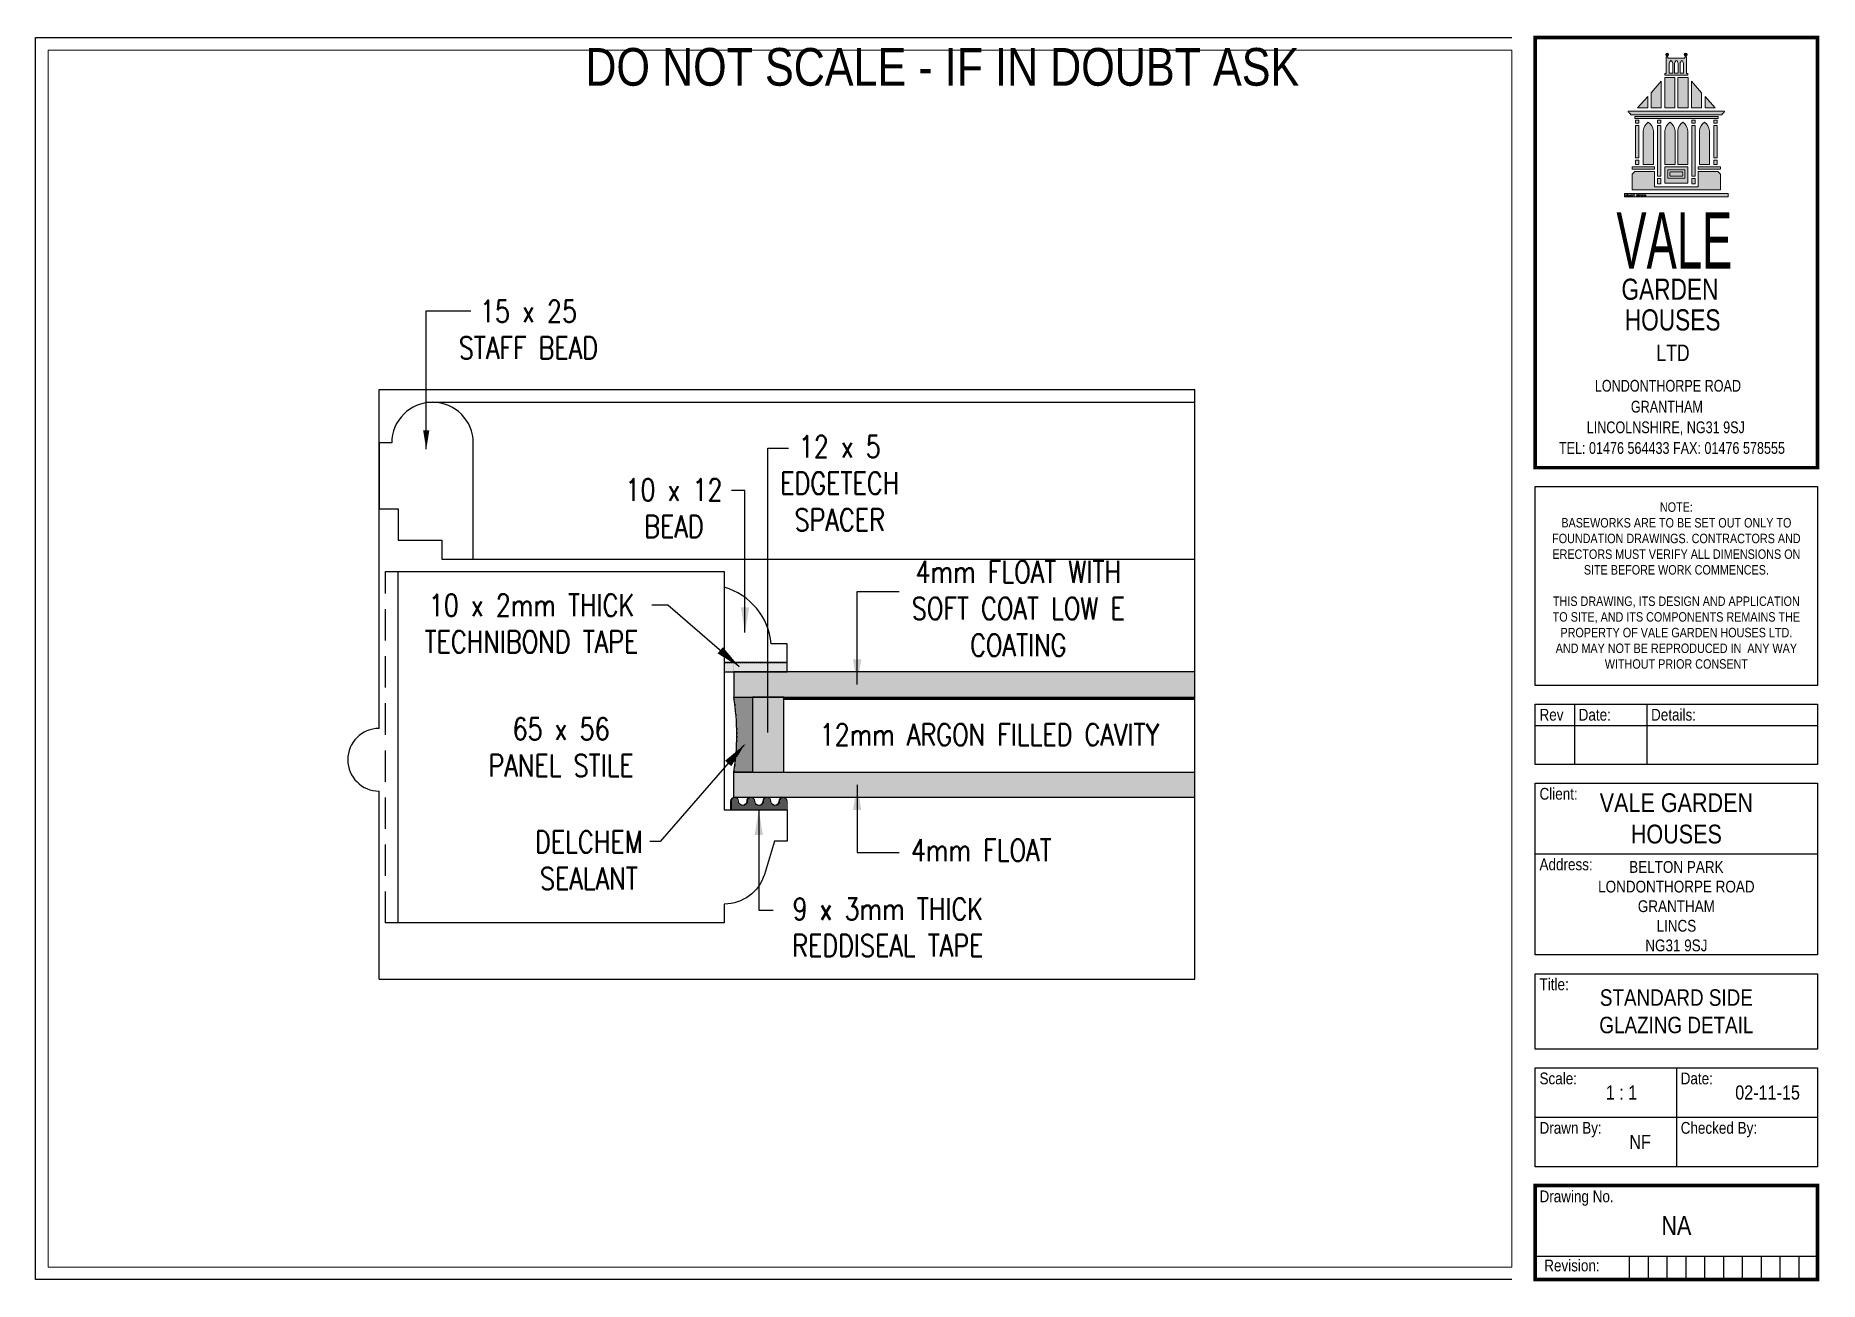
# Paper-space layout 'A4 Landscape' of a CAD drawing. Header units: millimetres. Extents: x 1 to 285, y 1 to 199.
# The model-space entities are those that its viewports show. They can reach past a viewport. Long polylines and large blocks are cut down to what shows.
import ezdxf
from ezdxf.enums import TextEntityAlignment as Align

# ---------------------------------------------------------------- set-up
doc = ezdxf.new("R2010")
doc.units = ezdxf.units.MM
doc.header["$LTSCALE"] = 10
doc.linetypes.add('HIDDEN', pattern=[0.375, 0.25, -0.125])
doc.linetypes.add('HIDDENX2', pattern=[0.75, 0.5, -0.25])
for name, color, linetype in [('01 - Title Block', 7, 'Continuous'), ('40 - Detail Outline', 142, 'Continuous'), ('41 - Detail', 7, 'Continuous'), ('44 - Detail Text', 7, 'Continuous')]:
    doc.layers.add(name, color=color, linetype=linetype)
doc.layers.add('MView', color=7, linetype='Continuous', plot=False)
doc.styles.add('1-1', font='romans.shx', dxfattribs={"width": 0.8, "height": 2})
doc.styles.add('1-1.5', font='romans.shx', dxfattribs={"height": 3})
doc.styles.add('1-2', font='romans.shx', dxfattribs={"width": 0.8, "height": 4})
doc.styles.add('Title1', font='ARIALN.TTF', dxfattribs={"height": 3})
doc.styles.add('Title2', font='BASKVILL.TTF', dxfattribs={"width": 0.8, "height": 3})
doc.dimstyles.new('1-1.5', dxfattribs={"dimtxt": 3, "dimasz": 3, "dimexe": 3, "dimexo": 3, "dimgap": 2.5, "dimtad": 1, "dimdec": 0, "dimzin": 0, "dimdsep": 46, "dimtxsty": '1-1.5', "dimblk": 'OBLIQUE', "dimcen": 3, "dimdle": 2.5, "dimclrd": 251, "dimclre": 251, "dimclrt": 251, "dimadec": 0, "dimazin": 0, "dimtfac": 1, "dimtdec": 0, "dimtix": 1, "dimtmove": 1, "dimatfit": 3, "dimfxl": 1, "dimtolj": 1, "dimtzin": 0, "dimlwd": 25, "dimarcsym": 0})
doc.dimstyles.new('1-2', dxfattribs={"dimtxt": 4, "dimasz": 4, "dimexe": 4, "dimexo": 4, "dimgap": 4, "dimtad": 1, "dimdec": 0, "dimzin": 0, "dimdsep": 46, "dimtxsty": '1-2', "dimblk": 'OBLIQUE', "dimcen": 4, "dimdle": 4, "dimclrd": 251, "dimclre": 251, "dimclrt": 251, "dimadec": 0, "dimazin": 0, "dimtfac": 1, "dimtdec": 0, "dimtix": 1, "dimtmove": 1, "dimatfit": 3, "dimfxl": 1, "dimtolj": 1, "dimtzin": 0, "dimlwd": 25, "dimarcsym": 0})

# ---------------------------------------------------------------- blocks, each defined once
blk = doc.blocks.new('_Oblique')
at = {"color": 0, "linetype": 'ByBlock', "lineweight": -2}
blk.add_line((-0.5, -0.5), (0.5, 0.5), dxfattribs=at)

msp = doc.modelspace()

# ---------------------------------------------------------------- hatches: boundary and pattern name
h = msp.add_hatch()
h.set_pattern_fill('DOTS', color=251, scale=0.2, style=0)
h.set_pattern_definition([(0, (-22507.1481, 7601.02434), (0.15875, 0.3175), [0, -0.3175])])
h.paths.add_polyline_path([(3203.453, 10466.776), (3200.453, 10466.776, -0.0833333), (3200.453, 10454.776), (3203.453, 10454.776)])
at = {"layer": '41 - Detail'}
h = msp.add_hatch(dxfattribs=at)
h.set_pattern_fill('DOTS', color=251, scale=0.1, angle=-90, style=0)
h.set_pattern_definition([(270, (2742.35126, 30567.54684), (0.15875, -0.079375), [0, -0.15875])])
h.paths.add_polyline_path([(3208.953, 10470.776), (3208.953, 10472.276), (3198.953, 10472.276), (3198.953, 10470.776)])
for color, points in [(254, [(3200.453, 10470.776), (3200.453, 10466.776), (3273.953, 10466.776), (3273.953, 10470.776)]), (253, [(3203.453, 10454.776), (3208.453, 10454.776), (3208.453, 10466.776), (3203.453, 10466.776)]), (254, [(3200.453, 10454.776), (3200.453, 10450.776), (3273.953, 10450.776), (3273.953, 10454.776)])]:
    msp.add_hatch(color=color, dxfattribs=at).paths.add_polyline_path(points)
h = msp.add_hatch(dxfattribs=at)
h.set_pattern_fill('DOTS', color=251, scale=0.1, angle=90, style=0)
h.set_pattern_definition([(90, (3666.55458, -9624.49387), (-0.15875, 0.079375), [0, -0.15875])])
h.paths.add_polyline_path([(3201.239, 10450.134, 1), (3199.953, 10450.134), (3199.953, 10448.776), (3208.953, 10448.776), (3208.953, 10450.134, 1), (3207.667, 10450.134, -1), (3206.381, 10450.134, 1), (3205.096, 10450.134, -1), (3203.81, 10450.134, 1), (3202.524, 10450.134, -1)])

# ---------------------------------------------------------------- linework, layer by layer
at = {"layer": '40 - Detail Outline'}
for p, q in [((3143.953, 10461.776), (3143.953, 10515.776)), ((3143.953, 10515.776), (3273.953, 10515.776)), ((3143.953, 10421.776), (3143.953, 10451.776)), ((3143.953, 10421.776), (3273.953, 10421.776))]:
    msp.add_line(p, q, dxfattribs=at)
for points in [[(3143.953, 10496.776), (3146.953, 10496.776), (3146.953, 10491.776), (3153.953, 10491.776), (3153.953, 10488.776), (3158.953, 10488.776), (3158.953, 10507.276, 1), (3145.953, 10507.276), (3143.953, 10507.276)], [(3198.953, 10430.776), (3146.953, 10430.776), (3146.953, 10486.776), (3198.953, 10486.776), (3198.953, 10448.776), (3208.953, 10448.776), (3208.953, 10443.776), (3206.953, 10443.776), (3205.341, 10438.504, -0.3297624), (3198.953, 10433.776)], [(3198.953, 10484.276), (3198.953, 10472.276), (3208.953, 10472.276), (3208.953, 10475.276), (3206.453, 10475.276, 0.3048622)]]:
    msp.add_lwpolyline(points, format="xyb", close=True, dxfattribs=at)
at = {"layer": '40 - Detail Outline', "color": 251, "linetype": 'HIDDENX2'}
msp.add_lwpolyline([(3146.953, 10430.776), (3144.953, 10430.776), (3144.953, 10486.776), (3146.953, 10486.776)], dxfattribs=at)
at = {"layer": '40 - Detail Outline'}
msp.add_arc((3143.953, 10456.776), 5, 90, 270, dxfattribs=at)
at = {"layer": '41 - Detail', "color": 251}
msp.add_line((3273.953, 10421.776), (3273.953, 10515.776), dxfattribs=at)
at = {"layer": '41 - Detail', "color": 7}
for p, q in [((3151.453, 10513.776), (3273.953, 10513.776)), ((3158.953, 10488.776), (3273.953, 10488.776))]:
    msp.add_line(p, q, dxfattribs=at)
at = {"layer": '41 - Detail'}
for points in [[(3198.953, 10470.776), (3208.953, 10470.776), (3208.953, 10472.276), (3198.953, 10472.276)], [(3208.453, 10454.776), (3208.453, 10466.776), (3203.453, 10466.776), (3203.453, 10454.776)]]:
    msp.add_lwpolyline(points, close=True, dxfattribs=at)
for points in [[(3273.953, 10470.776), (3200.453, 10470.776), (3200.453, 10466.776), (3273.953, 10466.776)], [(3273.953, 10450.776), (3200.453, 10450.776), (3200.453, 10454.776), (3273.953, 10454.776)]]:
    msp.add_lwpolyline(points, dxfattribs=at)
at = {"layer": '41 - Detail', "color": 3, "linetype": 'HIDDEN', "const_width": 0.5}
msp.add_lwpolyline([(3208.453, 10466.526), (3273.953, 10466.526)], dxfattribs=at)
at = {"layer": '41 - Detail'}
msp.add_lwpolyline([(3203.81, 10450.134), (3203.81, 10450.134, 1), (3202.524, 10450.134), (3202.524, 10450.134, -1), (3201.239, 10450.134), (3201.239, 10450.134, 1), (3199.953, 10450.134), (3199.953, 10448.776), (3208.953, 10448.776), (3208.953, 10450.134, 1), (3207.667, 10450.134), (3207.667, 10450.134, -1), (3206.381, 10450.134), (3206.381, 10450.134, 1), (3205.096, 10450.134), (3205.096, 10450.134, -1)], format="xyb", close=True, dxfattribs=at)
msp.add_arc((3164.703, 10460.776), 36.25, 350.47272, 9.52728, dxfattribs=at)

# ---------------------------------------------------------------- texts
at = {"layer": '44 - Detail Text', "color": 251, "char_height": 3.5, "attachment_point": 5, "style": '1-1'}
for s, insert, width in [('15 x 25\\PSTAFF BEAD', (3167.749, 10525.35), 30.1101), ('12 x 5\\PEDGETECH\\PSPACER', (3217.359, 10500.855), 30.1101), ('10 x 12\\PBEAD', (3190.932, 10496.896), 30.1101), ('4mm FLOAT WITH\\PSOFT COAT LOW E COATING', (3245.818, 10480.89), 46.56016), ('10 x 2mm THICK\\PTECHNIBOND TAPE', (3168.232, 10478.498), 49.63346), ('65 x 56\\PPANEL STILE', (3172.953, 10458.776), 30.1101), ('12mm ARGON FILLED CAVITY', (3241.203, 10460.776), 63.10742), ('DELCHEM SEALANT', (3177.377, 10440.76), 30.1101), ('4mm FLOAT', (3239.921, 10442.343), 65.07067), ('9 x 3mm THICK\\PREDDISEAL TAPE', (3225.022, 10430.068), 49.63346)]:
    msp.add_mtext(s, dxfattribs=dict(at, insert=insert, width=width))

# ---------------------------------------------------------------- leaders
at = {"color": 3}
msp.add_leader([(3151.453, 10506.276), (3151.453, 10528.319), (3158.552, 10528.319)], dimstyle='1-1.5', override={"dimgap": 2.5, "dimtad": 0}, dxfattribs=at)
at = {"layer": '41 - Detail', "color": 3}
for points in [[(3205.905, 10461.114), (3205.905, 10506.452), (3209.216, 10506.452)], [(3202.257, 10477.076), (3202.257, 10499.716), (3200.084, 10499.716)], [(3220.131, 10468.776), (3220.131, 10483.587), (3226.835, 10483.587)], [(3201.34, 10471.614), (3189.948, 10481.428), (3187.428, 10481.428)], [(3202.199, 10459.206), (3188.742, 10443.735), (3187.086, 10443.735)], [(3220.131, 10452.776), (3220.131, 10441.987), (3226.835, 10441.987)], [(3204.453, 10448.776), (3204.453, 10432.801), (3206.731, 10432.801)]]:
    msp.add_leader(points, dimstyle='1-2', override={"dimgap": 4, "dimtad": 0}, dxfattribs=at)

psp = doc.layouts.new('A4 Landscape')

# ---------------------------------------------------------------- hatches: boundary and pattern name
at = {"layer": '01 - Title Block'}
h = psp.add_hatch(color=252, dxfattribs=at)
h.paths.add_polyline_path([(261.06, 196.08, 1), (260.62, 196.08, 1)])
h.paths.add_polyline_path([(264.03, 196.08, 1), (263.59, 196.08, 1)])
h = psp.add_hatch(color=252, dxfattribs=at)
h.paths.add_polyline_path([(260.7, 193.08), (260.49, 193.08), (260.49, 192.81), (264.16, 192.81), (264.16, 193.08), (263.94, 193.08), (263.94, 195.73), (263.67, 195.73), (263.67, 195.51), (260.97, 195.51), (260.97, 195.73), (260.7, 195.73)])
h.paths.add_polyline_path([(261.46, 195.17, -0.155351), (261.74, 194.7), (261.74, 193.14), (261.18, 193.14), (261.18, 194.7, -0.155351)], flags=16)
h.paths.add_polyline_path([(262.04, 194.7, -0.155351), (262.32, 195.17, -0.155351), (262.6, 194.7), (262.6, 193.14), (262.04, 193.14)], flags=16)
h.paths.add_polyline_path([(262.91, 194.7, -0.155351), (263.19, 195.17, -0.155351), (263.47, 194.7), (263.47, 193.14), (262.91, 193.14)], flags=16)
h = psp.add_hatch(color=252, dxfattribs=at)
h.paths.add_polyline_path([(257.76, 189.4), (256.14, 187.58), (257.76, 187.58)])
h.paths.add_polyline_path([(259.92, 191.83), (258.3, 190.01), (258.3, 187.58), (259.92, 187.58)])
h.paths.add_polyline_path([(262.08, 192.44), (260.46, 192.44), (260.46, 187.58), (262.08, 187.58)])
h.paths.add_polyline_path([(264.19, 192.44), (262.57, 192.44), (262.57, 187.58), (264.19, 187.58)])
h.paths.add_polyline_path([(264.73, 187.58), (266.35, 187.58), (266.35, 190.01), (264.73, 191.83)])
h.paths.add_polyline_path([(268.51, 187.58), (266.89, 189.4), (266.89, 187.58)])
h.paths.add_polyline_path([(269.61, 186.5), (269.61, 186.71), (269.78, 186.71, -0.414214), (269.99, 186.93), (269.99, 187.09), (254.66, 187.09), (254.66, 186.93, -0.414214), (254.87, 186.71), (255.03, 186.71), (255.03, 186.5)])
h.paths.add_polyline_path([(255.68, 186.23), (255.68, 185.9), (268.97, 185.9), (268.97, 186.23)])
h.paths.add_polyline_path([(267.61, 183.94, 0.197038), (266.8, 185.34, 0.197038), (265.99, 183.94), (265.99, 178.59), (267.61, 178.59)])
h.paths.add_polyline_path([(268.29, 185.63), (268.29, 185.15), (268.83, 185.15), (268.83, 185.63)])
h.paths.add_polyline_path([(268.29, 179.62), (268.83, 179.62), (268.83, 184.77), (268.29, 184.77)])
h.paths.add_polyline_path([(268.29, 178.59), (268.83, 178.59), (268.83, 179.24), (268.29, 179.24)])
h.paths.add_polyline_path([(265.8, 178.21), (265.8, 177.81), (269.34, 177.81), (269.34, 178.21)])
h.paths.add_polyline_path([(265.8, 177.46), (265.8, 175.01), (258.85, 175.01), (258.85, 177.46), (255.71, 177.46), (255.3, 177.05), (255.3, 174.51), (269.34, 174.51), (269.34, 177.05), (268.93, 177.46)])
h.paths.add_polyline_path([(264.78, 176.34), (264.78, 175.48), (265.32, 175.48), (265.32, 176.34)], flags=17)
h.paths.add_polyline_path([(265.32, 184.77), (264.78, 184.77), (264.78, 176.72), (265.32, 176.72)])
h.paths.add_polyline_path([(264.15, 175.59), (264.15, 178.21), (260.49, 178.21), (260.49, 175.59)])
h.paths.add_polyline_path([(260.98, 176.4), (260.98, 177.73), (263.67, 177.73), (263.67, 176.4)], flags=16)
h.paths.add_polyline_path([(263.34, 176.72), (263.34, 177.4), (261.3, 177.4), (261.3, 176.72)], flags=17)
h.paths.add_polyline_path([(259.87, 176.34), (259.33, 176.34), (259.33, 175.48), (259.87, 175.48)], flags=17)
h.paths.add_polyline_path([(259.33, 176.72), (259.87, 176.72), (259.87, 184.77), (259.33, 184.77)])
h.paths.add_polyline_path([(258.85, 177.81), (258.85, 178.21), (255.3, 178.21), (255.3, 177.81)])
h.paths.add_polyline_path([(257.04, 178.59), (258.66, 178.59), (258.66, 183.94, 0.197038), (257.85, 185.34, 0.197038), (257.04, 183.94)])
h.paths.add_polyline_path([(256.36, 179.24), (255.82, 179.24), (255.82, 178.59), (256.36, 178.59)])
h.paths.add_polyline_path([(255.82, 179.62), (256.36, 179.62), (256.36, 184.77), (255.82, 184.77)])
h.paths.add_polyline_path([(255.82, 185.15), (256.36, 185.15), (256.36, 185.63), (255.82, 185.63)])
h.paths.add_polyline_path([(259.33, 185.63), (259.33, 185.15), (259.87, 185.15), (259.87, 185.63)])
h.paths.add_polyline_path([(261.3, 185.34, 0.197038), (260.49, 183.94), (260.49, 178.59), (262.11, 178.59), (262.11, 183.94, 0.197038)])
h.paths.add_polyline_path([(262.53, 183.94), (262.53, 178.59), (264.15, 178.59), (264.15, 183.94, 0.197038), (263.34, 185.34, 0.197038)])
h.paths.add_polyline_path([(264.78, 185.15), (265.32, 185.15), (265.32, 185.63), (264.78, 185.63)])
psp.add_hatch(color=252, dxfattribs=at).paths.add_polyline_path([(270.59, 173.41), (270.59, 173.97), (254.06, 173.97), (254.06, 173.41)])

# ---------------------------------------------------------------- linework, layer by layer
at = {"layer": '01 - Title Block', "color": 252, "lineweight": 0}
for p, q in [((260.97, 195.51), (263.67, 195.51)), ((261.18, 194.7), (261.18, 193.14)), ((261.74, 193.14), (261.74, 194.7)), ((262.04, 194.7), (262.04, 193.14)), ((262.6, 193.14), (262.6, 194.7)), ((262.91, 194.7), (262.91, 193.14)), ((263.47, 193.14), (263.47, 194.7)), ((259.92, 191.83), (258.3, 190.01)), ((261.18, 193.14), (261.74, 193.14)), ((262.04, 193.14), (262.6, 193.14)), ((262.91, 193.14), (263.47, 193.14)), ((264.73, 191.83), (266.35, 190.01)), ((257.76, 189.4), (256.14, 187.58)), ((266.89, 189.4), (268.51, 187.58)), ((254.66, 187.09), (269.99, 187.09)), ((254.66, 187.09), (254.66, 186.93)), ((254.87, 186.71), (255.03, 186.71)), ((255.03, 186.71), (255.03, 186.5)), ((269.61, 186.5), (255.03, 186.5)), ((269.78, 186.71), (269.61, 186.71)), ((269.61, 186.71), (269.61, 186.5)), ((269.99, 187.09), (269.99, 186.93)), ((257.04, 178.59), (257.04, 183.94)), ((258.66, 183.94), (258.66, 178.59)), ((260.49, 178.59), (260.49, 183.94)), ((262.11, 183.94), (262.11, 178.59)), ((262.53, 183.94), (262.53, 178.59)), ((264.15, 178.59), (264.15, 183.94)), ((265.99, 183.94), (265.99, 178.59)), ((267.61, 178.59), (267.61, 183.94)), ((255.71, 177.46), (255.3, 177.05)), ((255.3, 177.05), (255.3, 174.51)), ((258.85, 177.46), (255.71, 177.46)), ((258.66, 178.59), (257.04, 178.59)), ((258.85, 175.01), (258.85, 177.46)), ((262.11, 178.59), (260.49, 178.59)), ((262.53, 178.59), (264.15, 178.59)), ((268.93, 177.46), (265.8, 177.46)), ((265.8, 177.46), (265.8, 175.01)), ((265.99, 178.59), (267.61, 178.59)), ((269.34, 177.05), (268.93, 177.46)), ((269.34, 174.51), (269.34, 177.05)), ((255.3, 174.51), (269.34, 174.51)), ((265.8, 175.01), (258.85, 175.01))]:
    psp.add_line(p, q, dxfattribs=at)
at = {"layer": '01 - Title Block', "color": 1}
for p, q in [((246.06, 92.54), (246.06, 82.95)), ((257.61, 92.54), (257.61, 82.95)), ((239.82, 89.17), (284.82, 89.17)), ((239.82, 68.7), (284.82, 68.7)), ((262.32, 34.57), (262.32, 18.82)), ((239.82, 26.7), (284.82, 26.7)), ((239.82, 4.57), (284.82, 4.57)), ((254.82, 4.57), (254.82, 0.82)), ((257.82, 4.57), (257.82, 0.82)), ((260.82, 4.57), (260.82, 0.82)), ((263.82, 4.57), (263.82, 0.82)), ((266.82, 4.57), (266.82, 0.82)), ((269.82, 4.57), (269.82, 0.82)), ((272.82, 4.57), (272.82, 0.82)), ((275.82, 4.57), (275.82, 0.82)), ((278.82, 4.57), (278.82, 0.82)), ((281.82, 4.57), (281.82, 0.82))]:
    psp.add_line(p, q, dxfattribs=at)
at = {"layer": '01 - Title Block'}
for p in [(284.82, 4.57), (239.82, 0.82)]:
    psp.add_line(p, (284.82, 0.82), dxfattribs=at)
at = {"layer": '01 - Title Block', "const_width": 0.562}
for points in [[(239.82, 130.24), (284.82, 130.24), (284.82, 198.82), (239.82, 198.82)], [(239.82, 0.82), (284.82, 0.82), (284.82, 15.82), (239.82, 15.82)]]:
    psp.add_lwpolyline(points, close=True, dxfattribs=at)
at = {"layer": '01 - Title Block', "color": 1}
psp.add_lwpolyline([(236.07, 0.82), (0.82, 0.82), (0.82, 198.82), (236.07, 198.82), (236.07, 198.82)], dxfattribs=at)
at = {"layer": '01 - Title Block', "color": 252, "lineweight": 0}
for points in [[(260.97, 195.51), (260.97, 195.73), (260.7, 195.73), (260.7, 193.08)], [(263.94, 193.08), (263.94, 195.73), (263.67, 195.73), (263.67, 195.51)], [(258.3, 190.01), (258.3, 187.58), (259.92, 187.58), (259.92, 191.83)], [(260.7, 193.08), (260.49, 193.08), (260.49, 192.81), (264.16, 192.81), (264.16, 193.08), (263.94, 193.08)], [(260.7, 192.81), (260.97, 192.81)], [(263.67, 192.81), (263.94, 192.81)], [(266.35, 190.01), (266.35, 187.58), (264.73, 187.58), (264.73, 191.83)], [(256.14, 187.58), (257.76, 187.58), (257.76, 189.4)], [(268.51, 187.58), (266.89, 187.58), (266.89, 189.4)]]:
    psp.add_lwpolyline(points, dxfattribs=at)
for points in [[(260.46, 187.58), (262.08, 187.58), (262.08, 192.44), (260.46, 192.44)], [(264.19, 187.58), (262.57, 187.58), (262.57, 192.44), (264.19, 192.44)], [(255.68, 185.9), (268.97, 185.9), (268.97, 186.23), (255.68, 186.23)], [(256.36, 185.15), (255.82, 185.15), (255.82, 185.63), (256.36, 185.63)], [(259.87, 185.15), (259.33, 185.15), (259.33, 185.63), (259.87, 185.63)], [(264.78, 185.15), (265.32, 185.15), (265.32, 185.63), (264.78, 185.63)], [(268.29, 185.15), (268.83, 185.15), (268.83, 185.63), (268.29, 185.63)], [(256.36, 179.62), (255.82, 179.62), (255.82, 184.77), (256.36, 184.77)], [(259.87, 176.72), (259.33, 176.72), (259.33, 184.77), (259.87, 184.77)], [(264.78, 176.72), (265.32, 176.72), (265.32, 184.77), (264.78, 184.77)], [(268.29, 179.62), (268.83, 179.62), (268.83, 184.77), (268.29, 184.77)], [(256.36, 178.59), (255.82, 178.59), (255.82, 179.24), (256.36, 179.24)], [(268.29, 178.59), (268.83, 178.59), (268.83, 179.24), (268.29, 179.24)], [(258.85, 177.81), (255.3, 177.81), (255.3, 178.21), (258.85, 178.21)], [(259.87, 175.48), (259.33, 175.48), (259.33, 176.34), (259.87, 176.34)], [(264.15, 175.59), (260.49, 175.59), (260.49, 178.21), (264.15, 178.21)], [(263.67, 176.4), (260.98, 176.4), (260.98, 177.73), (263.67, 177.73)], [(263.34, 176.72), (261.3, 176.72), (261.3, 177.4), (263.34, 177.4)], [(264.78, 175.48), (265.32, 175.48), (265.32, 176.34), (264.78, 176.34)], [(265.8, 177.81), (269.34, 177.81), (269.34, 178.21), (265.8, 178.21)], [(254.06, 173.41), (270.59, 173.41), (270.59, 173.97), (254.06, 173.97)]]:
    psp.add_lwpolyline(points, close=True, dxfattribs=at)
at = {"layer": '01 - Title Block'}
for points in [[(239.82, 127.24), (284.82, 127.24), (284.82, 95.54), (239.82, 95.54)], [(239.82, 92.54), (284.82, 92.54), (284.82, 82.95), (239.82, 82.95)], [(239.82, 79.95), (284.82, 79.95), (284.82, 52.57), (239.82, 52.57)], [(239.82, 49.57), (284.82, 49.57), (284.82, 37.57), (239.82, 37.57)], [(239.82, 34.57), (284.82, 34.57), (284.82, 18.82), (239.82, 18.82)]]:
    psp.add_lwpolyline(points, close=True, dxfattribs=at)
at = {"layer": '01 - Title Block', "color": 252, "lineweight": 0}
for centre in [(260.84, 196.08), (263.81, 196.08)]:
    psp.add_circle(centre, 0.221, dxfattribs=at)
for centre, radius, start, end in [((262.07, 194.49), 0.91, 131.7592, 167.0806), ((260.85, 194.49), 0.91, 12.9194, 48.2408), ((262.93, 194.49), 0.91, 131.7592, 167.0806), ((261.72, 194.49), 0.91, 12.9194, 48.2408), ((263.79, 194.49), 0.91, 131.7592, 167.0806), ((262.58, 194.49), 0.91, 12.9194, 48.2408), ((254.66, 186.71), 0.216, 0, 90), ((259.15, 183.65), 2.14, 127.7251, 172.3117), ((256.54, 183.65), 2.14, 7.6883, 52.2749), ((262.61, 183.65), 2.14, 127.7251, 172.3117), ((260, 183.65), 2.14, 7.6883, 52.2749), ((264.65, 183.65), 2.14, 127.7251, 172.3117), ((262.04, 183.65), 2.14, 7.6883, 52.2749), ((268.11, 183.65), 2.14, 127.7251, 172.3117), ((265.49, 183.65), 2.14, 7.6883, 52.2749), ((269.99, 186.71), 0.216, 90, 180)]:
    psp.add_arc(centre, radius, start, end, dxfattribs=at)

# ---------------------------------------------------------------- texts
at = {"layer": '01 - Title Block', "style": 'Title2', "width": 0.6}
psp.add_text('VALE', height=9, dxfattribs=at).set_placement((261.99, 170.96), align=Align.TOP_CENTER)
at = {"layer": '01 - Title Block', "style": 'Title2', "width": 0.8}
for s, height, p in [('GARDEN', 3.375, (253.57, 157)), ('HOUSES', 3.375, (254.1, 152.11)), ('LTD', 2.625, (259.13, 147.24)), ('LONDONTHORPE ROAD', 1.8751, (249.33, 142.36)), ('GRANTHAM', 1.875, (255.07, 139.03)), ('LINCOLNSHIRE, NG31 9SJ', 1.8751, (248.04, 135.74)), ('TEL: 01476 564433 FAX: 01476 578555', 1.8751, (243.6, 132.44))]:
    psp.add_text(s, height=height, dxfattribs=at).set_placement(p)
at = {"layer": '01 - Title Block', "style": 'Title1'}
for s, p in [('Rev', (240.51, 89.92)), ('Date:', (246.75, 89.92)), ('Details:', (258.29, 89.92)), ('Client:', (240.51, 77.32)), ('Address:', (240.51, 66.07)), ('Title:', (240.51, 46.95)), ('Scale:', (240.51, 31.95)), ('Date:', (263.01, 31.95)), ('Drawn By:', (240.51, 24.07)), ('Checked By:', (263.01, 24.07)), ('Drawing No.', (240.51, 13.15)), ('Revision:', (241.26, 2.13))]:
    psp.add_text(s, height=1.875, dxfattribs=at).set_placement(p)
for s, p in [('1 : 1', (251.07, 30.64)), ('02-11-15', (271.7, 30.64)), ('NF', (254.82, 22.76))]:
    psp.add_text(s, height=2.25, dxfattribs=at).set_placement(p, align=Align.MIDDLE_LEFT)
at = {"layer": '01 - Title Block', "color": 1, "insert": (145.32, 194.09), "char_height": 6, "width": 250.7609, "attachment_point": 5, "style": 'Title1'}
psp.add_mtext('DO NOT SCALE - IF IN DOUBT ASK', dxfattribs=at)
at = {"layer": '01 - Title Block', "color": 252, "insert": (254.19, 173.88), "char_height": 0.3784, "width": 6.7803, "attachment_point": 1, "style": '1-1.5'}
psp.add_mtext('stuart timms', dxfattribs=at)
at = {"layer": '01 - Title Block', "style": 'Title1'}
for s, insert, char_height, width, attachment_point in [('NOTE:\\PBASEWORKS ARE TO BE SET OUT ONLY TO \\PFOUNDATION DRAWINGS. CONTRACTORS AND \\PERECTORS MUST VERIFY ALL DIMENSIONS ON\\PSITE BEFORE WORK COMMENCES.\\P\\PTHIS DRAWING, ITS DESIGN AND APPLICATION \\PTO SITE, AND ITS COMPONENTS REMAINS THE \\PPROPERTY OF VALE GARDEN HOUSES LTD.\\PAND MAY NOT BE REPRODUCED IN  ANY WAY \\PWITHOUT PRIOR CONSENT', (262.32, 124.71), 1.5, 51.5329, 2), ('VALE GARDEN HOUSES', (262.32, 74.32), 3, 37.5, 5), ('BELTON PARK\\PLONDONTHORPE ROAD\\PGRANTHAM \\PLINCS\\PNG31 9SJ', (262.32, 60.33), 1.875, 37.5, 5), ('STANDARD SIDE GLAZING DETAIL', (262.32, 43.57), 2.625, 37.5, 5), ('NA', (262.32, 9.45), 3, 37.5, 5)]:
    psp.add_mtext(s, dxfattribs=dict(at, insert=insert, char_height=char_height, width=width, attachment_point=attachment_point))

# ---------------------------------------------------------------- viewports
at = {"layer": 'MView', "color": 2}
psp.add_viewport(center=(119.45, 99.82), size=(233.25, 194), view_center_point=(3207.83, 10472.914), view_height=194.00011, dxfattribs=at)

doc.saveas('drawing.dxf')
